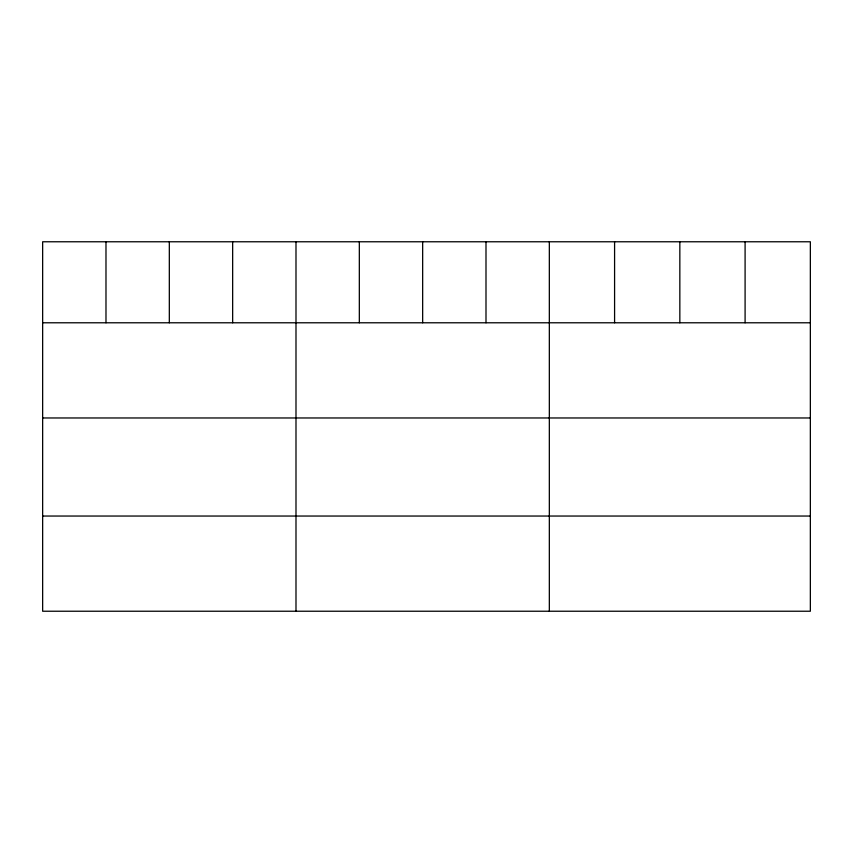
<?xml version="1.0" encoding="UTF-8"?>
<svg xmlns="http://www.w3.org/2000/svg" width="853" height="853" viewBox="0 0 853 853"><rect width="100%" height="100%" fill="white"/><g stroke="black" fill="none" stroke-linecap="round" stroke-linejoin="round"><path stroke-width="1.28" d="M810.35 322.786L810.35 611.228L42.65 611.228L42.65 241.772L810.35 241.772L810.35 322.786L42.65 322.786M42.65 417.97L810.35 417.97M42.65 516.044L810.35 516.044M745.095 241.772L745.095 322.786M679.841 241.772L679.841 322.786M614.586 241.772L614.586 322.786M549.332 241.772L549.332 611.228M485.997 241.772L485.997 322.786M422.661 241.772L422.661 322.786M359.326 241.772L359.326 322.786M295.991 241.772L295.991 611.228M232.656 241.772L232.656 322.786M169.321 241.772L169.321 322.786M105.985 241.772L105.985 322.786"/></g></svg>
